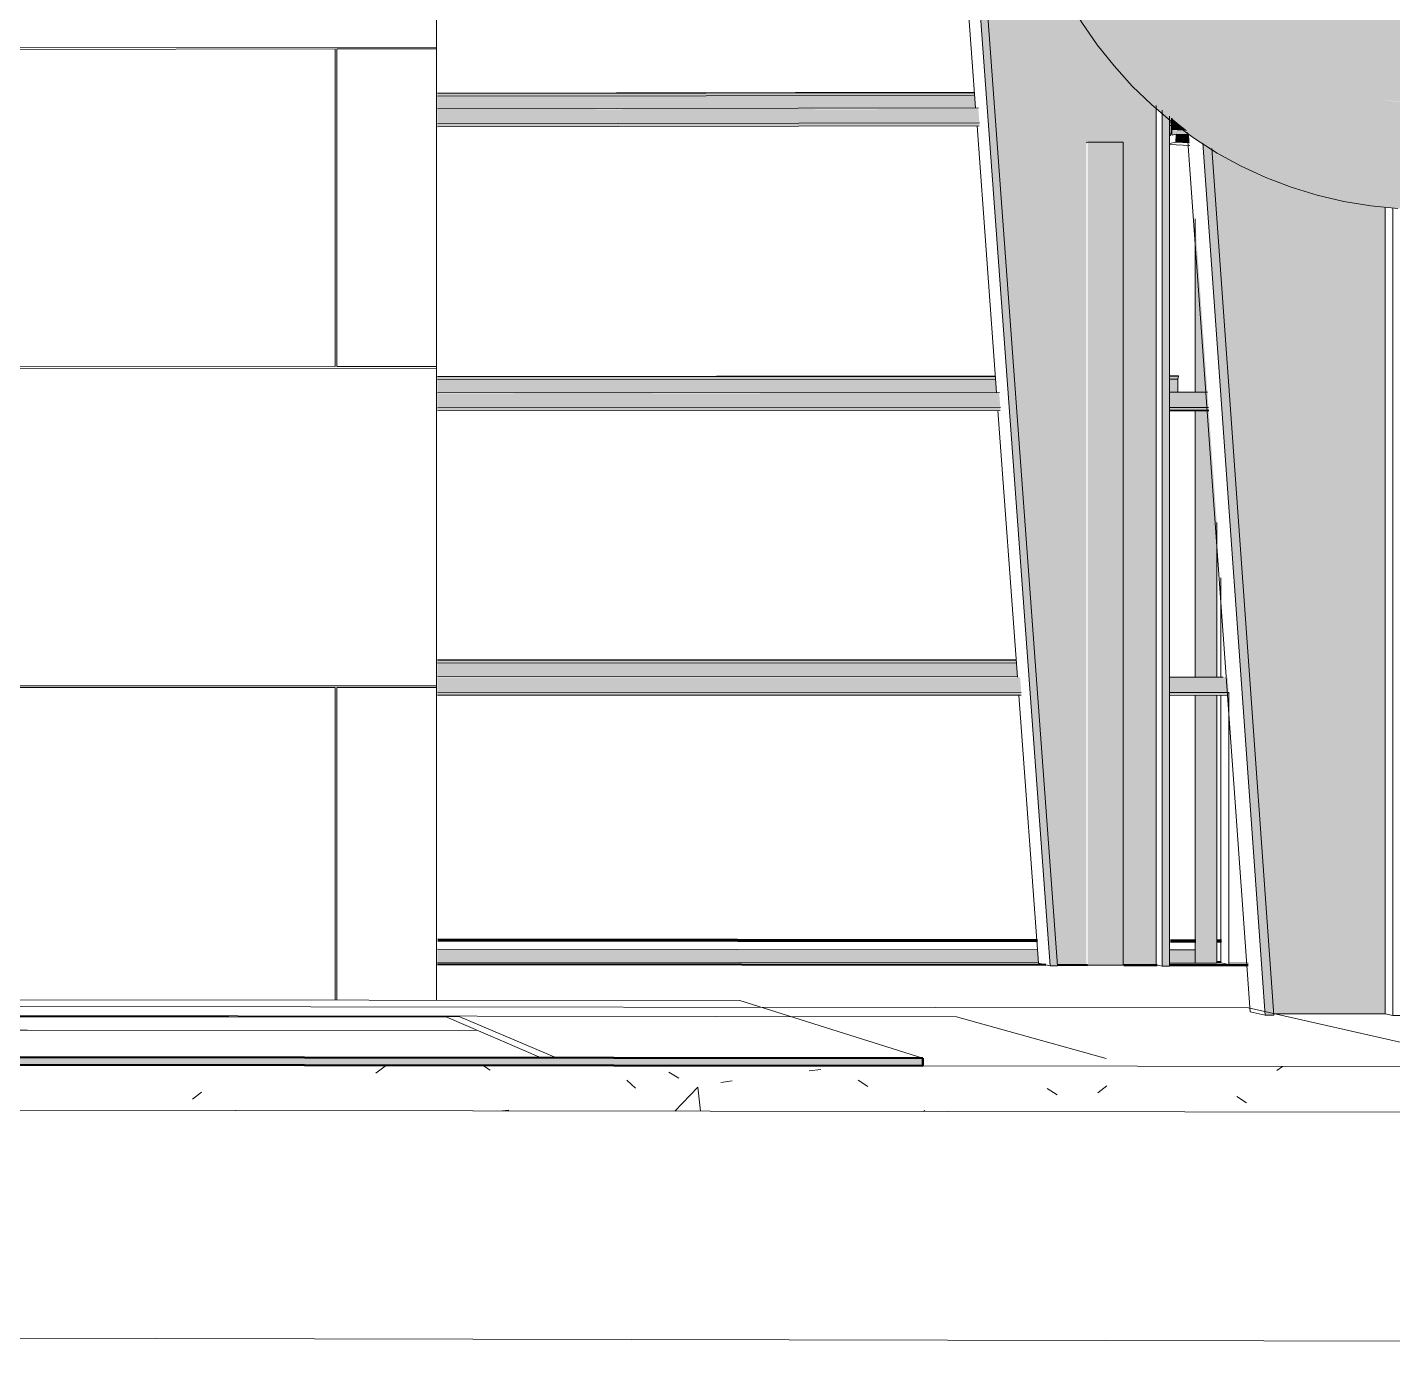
# Model space of a CAD drawing. Header units: inches. Extents: x 27328 to 121296, y -4075 to 4147.
# Drawn here: x 49625.5329 to 49625.6491, y 59.9372 to 60.0495 of the extents above; entities that cross this region are included whole.
import ezdxf

# ---------------------------------------------------------------- set-up
doc = ezdxf.new("R2010")
doc.units = ezdxf.units.IN
doc.header["$MEASUREMENT"] = 0
doc.linetypes.add('Dash 1_16_', pattern=[0.125, 0.0625, -0.0625])
doc.linetypes.add('Hidden', pattern=[0.28125, 0.1875, -0.09375])
for name, color, linetype, lineweight in [('A-FLOR', 192, 'Continuous', 9), ('A-FLOR-CLRS', 90, 'Dash 1_16_', 9), ('A-FLOR-OTLN', 90, 'Continuous', 9), ('A-GLAZ-CWMG', 51, 'Continuous', 9), ('A-PROP-SBCK', 71, 'Hidden', 15), ('A-WALL', 113, 'Continuous', 9), ('A-WALL-PATT', 111, 'Continuous', 9), ('C-BLDG-PADS', 91, 'Continuous', 9), ('C-TOPO', 7, 'Continuous', 9), ('L-SITE-WALL', 31, 'Continuous', 9), ('M-HVAC-DUCT', 70, 'Continuous', 9), ('S-BEAM', 12, 'Continuous', 9), ('S-COLS', 52, 'Continuous', 9)]:
    doc.layers.add(name, color=color, linetype=linetype, lineweight=lineweight)

# ---------------------------------------------------------------- blocks, each defined once
blk = doc.blocks.new('FP_204-mezzanine - perspective')
at = {"layer": 'C-BLDG-PADS'}
for p, q in [((23035.92691, 59.96059), (23035.92769, 59.96119)), ((23035.93598, 59.96126), (23035.93662, 59.96086)), ((23035.95184, 59.96069), (23035.95268, 59.96016)), ((23035.96377, 59.96078), (23035.96476, 59.9609)), ((23036.00355, 59.96082), (23036.00402, 59.96117)), ((23035.94825, 59.95999), (23035.94898, 59.95932)), ((23035.95234, 59.95737), (23035.95429, 59.95939)), ((23035.95453, 59.95736), (23035.95429, 59.95939)), ((23035.95624, 59.9598), (23035.95722, 59.95993)), ((23035.96792, 59.95999), (23035.96876, 59.95946)), ((23035.9883, 59.95891), (23035.98909, 59.95952)), ((23035.91131, 59.95837), (23035.91209, 59.95897)), ((23035.98401, 59.9593), (23035.98485, 59.95876)), ((23036.00012, 59.9586), (23036.00096, 59.95806)), ((23035.93765, 59.95739), (23035.93822, 59.95746)), ((23035.97349, 59.95734), (23035.97361, 59.95743))]:
    blk.add_line(p, q, dxfattribs=at)
blk = doc.blocks.new('FP_209-mezzanine - perspective')
at = {"layer": 'A-WALL-PATT'}
blk.add_line((23035.99945, 59.96997), (23036.00109, 59.96996), dxfattribs=at)
blk = doc.blocks.new('FP_254-mezzanine - perspective')
at = {"layer": 'A-WALL-PATT'}
for p, q in [((23035.93207, 60.04785), (23035.89637, 60.04779)), ((23035.92345, 60.0477), (23035.89637, 60.04765)), ((23035.92345, 60.0477), (23035.92345, 60.02068)), ((23035.93207, 60.04771), (23035.92359, 60.0477)), ((23035.92359, 60.02068), (23035.92359, 60.0477)), ((23035.92345, 60.02068), (23035.89637, 60.02066)), ((23035.93207, 60.02055), (23035.89637, 60.02052)), ((23035.93207, 60.02069), (23035.92359, 60.02068)), ((23035.93207, 59.99353), (23035.89637, 59.99353)), ((23035.92345, 59.99339), (23035.89637, 59.99339)), ((23035.92345, 59.99339), (23035.92345, 59.96679)), ((23035.92359, 59.96679), (23035.92359, 59.99339)), ((23035.93207, 59.99339), (23035.92359, 59.99339))]:
    blk.add_line(p, q, dxfattribs=at)

msp = doc.modelspace()

# ---------------------------------------------------------------- hatches: boundary and pattern name
at = {"layer": 'A-FLOR', "lineweight": 13}
msp.add_hatch(color=256, dxfattribs=at).paths.add_polyline_path([(49625.6091, 59.96121), (49625.6091, 59.96186), (49624.89183, 59.96279), (49624.89183, 59.96216), (49625.57851, 59.96125)], flags=0)
at = {"layer": 'A-GLAZ-CWMG', "lineweight": 5}
h = msp.add_hatch(color=256, dxfattribs=at)
h.paths.add_polyline_path([(49625.63411, 59.96996), (49625.63411, 59.99272), (49625.63228, 59.99269), (49625.63228, 59.96996)], flags=0)
h.paths.add_polyline_path([(49625.63411, 59.99427), (49625.63411, 60.00741), (49625.63343, 60.01692), (49625.63228, 60.01691), (49625.63228, 59.99427)], flags=0)
h.paths.add_polyline_path([(49625.63228, 60.01849), (49625.63331, 60.01851), (49625.63228, 60.03295), (49625.63228, 60.0185)], flags=0)
h = msp.add_hatch(color=256, dxfattribs=at)
h.paths.add_polyline_path([(49625.63239, 59.96996), (49625.63239, 59.99272), (49625.6323, 59.99269), (49625.6323, 59.96996)], flags=0)
h.paths.add_polyline_path([(49625.63239, 59.99427), (49625.63239, 60.01692), (49625.6323, 60.01691), (49625.6323, 59.99427)], flags=0)
h.paths.add_polyline_path([(49625.6323, 60.01849), (49625.63239, 60.01851), (49625.63239, 60.03143), (49625.6323, 60.03276), (49625.6323, 60.0185)], flags=0)
h = msp.add_hatch(color=256, dxfattribs=at)
h.paths.add_polyline_path([(49625.63228, 59.96996), (49625.63228, 59.97108), (49625.6301, 59.97108), (49625.6301, 59.96996), (49625.63116, 59.96996)], flags=0)
h.paths.add_polyline_path([(49625.61894, 59.96997), (49625.61886, 59.97109), (49625.56783, 59.97114), (49625.56783, 59.97002), (49625.61881, 59.96997)], flags=0)
h = msp.add_hatch(color=256, dxfattribs=at)
h.paths.add_polyline_path([(49625.63226, 59.97096), (49625.63226, 59.97105), (49625.6301, 59.97106), (49625.6301, 59.97096), (49625.63116, 59.97096)], flags=0)
h.paths.add_polyline_path([(49625.61887, 59.97097), (49625.61886, 59.97107), (49625.56783, 59.97112), (49625.56783, 59.97102), (49625.61503, 59.97098)], flags=0)
at = {"layer": 'M-HVAC-DUCT', "lineweight": 5}
for points in [[(49625.65186, 60.03404), (49625.65206, 60.03421), (49625.65226, 60.03464), (49625.65244, 60.03532), (49625.65261, 60.03621), (49625.65277, 60.03743), (49625.65288, 60.03857), (49625.65301, 60.0412), (49625.65302, 60.04142), (49625.65304, 60.04293), (49625.65031, 60.04306), (49625.64761, 60.04349), (49625.64498, 60.04418), (49625.64243, 60.04515), (49625.64, 60.04638), (49625.63749, 60.04803), (49625.63546, 60.04969), (49625.63366, 60.05147), (49625.63194, 60.05357), (49625.63046, 60.05585), (49625.62922, 60.05826), (49625.62824, 60.06079), (49625.62754, 60.0634), (49625.62711, 60.06608), (49625.62697, 60.06879), (49625.62394, 60.06875), (49625.62117, 60.06866), (49625.61898, 60.06852), (49625.61765, 60.06836), (49625.61736, 60.06828), (49625.61751, 60.06512), (49625.61795, 60.06198), (49625.61868, 60.0589), (49625.61969, 60.0559), (49625.62097, 60.05301), (49625.62252, 60.05024), (49625.62432, 60.04763), (49625.62658, 60.04497), (49625.62861, 60.04296), (49625.63106, 60.04094), (49625.63369, 60.03916), (49625.63647, 60.03762), (49625.63968, 60.03625), (49625.64241, 60.03534), (49625.64551, 60.03462), (49625.64867, 60.03418), (49625.65059, 60.0341)], [(49625.65304, 60.04293), (49625.65298, 60.04544), (49625.65296, 60.04593), (49625.65287, 60.04727), (49625.65271, 60.04877), (49625.65256, 60.04969), (49625.65242, 60.0503), (49625.65221, 60.05088), (49625.65206, 60.05113), (49625.65175, 60.05121), (49625.6496, 60.05134), (49625.64735, 60.05179), (49625.64554, 60.0524), (49625.64404, 60.05309), (49625.64254, 60.05394), (49625.64167, 60.05454), (49625.64058, 60.05539), (49625.63926, 60.05664), (49625.63868, 60.0573), (49625.6375, 60.05892), (49625.6364, 60.06077), (49625.6363, 60.06097), (49625.63556, 60.06284), (49625.63506, 60.06469), (49625.63475, 60.06606), (49625.63465, 60.0684), (49625.63444, 60.06848), (49625.63368, 60.06859), (49625.63231, 60.06869), (49625.62988, 60.06877), (49625.62697, 60.06879), (49625.62711, 60.06608), (49625.62754, 60.0634), (49625.62824, 60.06079), (49625.62922, 60.05826), (49625.63046, 60.05585), (49625.63194, 60.05357), (49625.63366, 60.05147), (49625.63559, 60.04956), (49625.63771, 60.04785), (49625.64, 60.04638), (49625.64243, 60.04515), (49625.64498, 60.04418), (49625.64761, 60.04349), (49625.65059, 60.04305), (49625.65277, 60.04294)]]:
    msp.add_hatch(color=256, dxfattribs=at).paths.add_polyline_path(points, flags=0)
h = msp.add_hatch(color=256, dxfattribs=at)
h.paths.add_polyline_path([(49625.63939, 60.03634), (49625.63647, 60.03762), (49625.63787, 60.03695)], flags=0)
h.paths.add_polyline_path([(49625.63369, 60.03916), (49625.63106, 60.04094), (49625.63229, 60.04002)], flags=0)
h.paths.add_polyline_path([(49625.61751, 60.06512), (49625.61736, 60.06828), (49625.61733, 60.06819)], flags=0)
h.paths.add_polyline_path([(49625.62252, 60.05024), (49625.62097, 60.05301), (49625.61969, 60.0559), (49625.61868, 60.0589), (49625.61795, 60.06198), (49625.61821, 60.06053), (49625.61907, 60.05743), (49625.62022, 60.05452), (49625.62163, 60.05166), (49625.62222, 60.05073)], flags=0)
h.paths.add_polyline_path([(49625.62432, 60.04763), (49625.62252, 60.05024), (49625.62332, 60.04902)], flags=0)
h.paths.add_polyline_path([(49625.62636, 60.0452), (49625.62432, 60.04763), (49625.62523, 60.04643), (49625.62613, 60.04544)], flags=0)
h.paths.add_polyline_path([(49625.62861, 60.04296), (49625.62658, 60.04495), (49625.62738, 60.0441)], flags=0)
at = {"layer": 'S-BEAM', "lineweight": 5}
for points in [[(49625.56783, 60.0439), (49625.61351, 60.04397), (49625.61351, 60.04401), (49625.56783, 60.04394)], [(49625.56783, 60.04367), (49625.61352, 60.04376), (49625.61351, 60.04397), (49625.56783, 60.0439), (49625.56783, 60.04376)], [(49625.56783, 60.04261), (49625.6136, 60.0427), (49625.61353, 60.04374), (49625.56783, 60.04367), (49625.56783, 60.04261)], [(49625.56783, 60.04252), (49625.61383, 60.04259), (49625.61382, 60.04268), (49625.56783, 60.04258), (49625.56783, 60.04253)], [(49625.63032, 60.04037), (49625.63066, 60.04045), (49625.63174, 60.04043), (49625.63172, 60.04065), (49625.63158, 60.04075), (49625.63028, 60.04079), (49625.6303, 60.0404), (49625.63031, 60.04038)], [(49625.63158, 60.04075), (49625.63087, 60.04131), (49625.63032, 60.04177), (49625.6303, 60.0408), (49625.63127, 60.04076)], [(49625.63179, 60.03972), (49625.63174, 60.04041), (49625.63065, 60.04045), (49625.63062, 60.03977), (49625.63127, 60.03974)], [(49625.56783, 60.01835), (49625.61561, 60.01838), (49625.61559, 60.01847), (49625.56783, 60.01841), (49625.56783, 60.01835)], [(49625.56783, 60.01716), (49625.6157, 60.01719), (49625.61561, 60.01837), (49625.56783, 60.01835)], [(49625.56783, 60.01691), (49625.61568, 60.01694), (49625.6157, 60.01719), (49625.56783, 60.01716)], [(49625.61705, 59.9957), (49625.61705, 59.99574), (49625.56783, 59.99575), (49625.56783, 59.9957), (49625.61688, 59.9957)], [(49625.61707, 59.99547), (49625.61705, 59.9957), (49625.56783, 59.9957), (49625.56783, 59.99548), (49625.61687, 59.99547)], [(49625.61716, 59.99431), (49625.61707, 59.99547), (49625.56783, 59.99548), (49625.56783, 59.99432), (49625.61368, 59.99431)], [(49625.61716, 59.99427), (49625.61716, 59.99431), (49625.56783, 59.99429), (49625.56783, 59.99428), (49625.61696, 59.99427)], [(49625.61739, 59.99416), (49625.61737, 59.99426), (49625.56783, 59.99425), (49625.56783, 59.99417), (49625.61368, 59.99416)], [(49625.61748, 59.99297), (49625.61739, 59.99416), (49625.56783, 59.99417), (49625.56783, 59.99299), (49625.61368, 59.99298)], [(49625.61746, 59.99273), (49625.61748, 59.99297), (49625.56783, 59.99299), (49625.56783, 59.99275), (49625.61368, 59.99273)]]:
    msp.add_hatch(color=256, dxfattribs=at).paths.add_polyline_path(points, flags=0)
h = msp.add_hatch(color=256, dxfattribs=at)
h.paths.add_polyline_path([(49625.56783, 60.04133), (49625.61392, 60.0414), (49625.61383, 60.04258), (49625.56783, 60.04252)], flags=0)
h.paths.add_polyline_path([(49625.6301, 60.04142), (49625.63026, 60.04142), (49625.63028, 60.04181), (49625.6301, 60.04196)], flags=0)
h = msp.add_hatch(color=256, dxfattribs=at)
h.paths.add_polyline_path([(49625.56783, 60.04108), (49625.61391, 60.04115), (49625.61392, 60.0414), (49625.56783, 60.04133)], flags=0)
h.paths.add_polyline_path([(49625.6301, 60.04117), (49625.63025, 60.04117), (49625.63023, 60.04142), (49625.6301, 60.04142), (49625.6301, 60.04124)], flags=0)
h = msp.add_hatch(color=256, dxfattribs=at)
h.paths.add_polyline_path([(49625.56783, 60.0198), (49625.61528, 60.01984), (49625.61528, 60.01988), (49625.56783, 60.01984)], flags=0)
h.paths.add_polyline_path([(49625.6301, 60.01985), (49625.63085, 60.01985), (49625.63084, 60.01989), (49625.6301, 60.01989)], flags=0)
h = msp.add_hatch(color=256, dxfattribs=at)
h.paths.add_polyline_path([(49625.56783, 60.01957), (49625.6153, 60.01962), (49625.61528, 60.01984), (49625.56783, 60.0198), (49625.56783, 60.01962)], flags=0)
h.paths.add_polyline_path([(49625.6301, 60.01962), (49625.63081, 60.01962), (49625.63081, 60.01985), (49625.6301, 60.01985), (49625.6301, 60.01962)], flags=0)
h = msp.add_hatch(color=256, dxfattribs=at)
h.paths.add_polyline_path([(49625.56783, 60.01844), (49625.61538, 60.01848), (49625.6153, 60.01961), (49625.56783, 60.01957), (49625.56783, 60.01845)], flags=0)
h.paths.add_polyline_path([(49625.6301, 60.01849), (49625.63081, 60.01851), (49625.63081, 60.01962), (49625.6301, 60.01962), (49625.6301, 60.0185)], flags=0)
h = msp.add_hatch(color=256, dxfattribs=at)
h.paths.add_polyline_path([(49625.6301, 60.0184), (49625.63332, 60.0184), (49625.63331, 60.01849), (49625.6301, 60.01848), (49625.6301, 60.01845)], flags=0)
h.paths.add_polyline_path([(49625.79593, 60.0185), (49625.80939, 60.01852), (49625.80939, 60.0186), (49625.79593, 60.01858), (49625.79593, 60.01851)], flags=0)
h = msp.add_hatch(color=256, dxfattribs=at)
h.paths.add_polyline_path([(49625.6301, 60.01721), (49625.6334, 60.01721), (49625.63332, 60.0184), (49625.6301, 60.0184)], flags=0)
h.paths.add_polyline_path([(49625.79593, 60.01731), (49625.80939, 60.01731), (49625.80939, 60.01851), (49625.79593, 60.0185)], flags=0)
h = msp.add_hatch(color=256, dxfattribs=at)
h.paths.add_polyline_path([(49625.6301, 60.01696), (49625.63342, 60.01696), (49625.6334, 60.01721), (49625.6301, 60.01721)], flags=0)
h.paths.add_polyline_path([(49625.79593, 60.01706), (49625.80939, 60.01707), (49625.80939, 60.01731), (49625.79593, 60.01731)], flags=0)
h = msp.add_hatch(color=256, dxfattribs=at)
h.paths.add_polyline_path([(49625.6301, 60.01691), (49625.63343, 60.01692), (49625.63342, 60.01696), (49625.6301, 60.01695)], flags=0)
h.paths.add_polyline_path([(49625.79594, 60.01701), (49625.80939, 60.01702), (49625.80939, 60.01706), (49625.79594, 60.01705)], flags=0)
h = msp.add_hatch(color=256, dxfattribs=at)
h.paths.add_polyline_path([(49625.80939, 59.99412), (49625.80939, 59.99421), (49625.79593, 59.9942), (49625.79593, 59.99412)], flags=0)
h.paths.add_polyline_path([(49625.63505, 59.99415), (49625.63504, 59.99425), (49625.6301, 59.99424), (49625.6301, 59.99416), (49625.63116, 59.99415)], flags=0)
h = msp.add_hatch(color=256, dxfattribs=at)
h.paths.add_polyline_path([(49625.80939, 59.99292), (49625.80939, 59.99412), (49625.79593, 59.99412), (49625.79593, 59.99293)], flags=0)
h.paths.add_polyline_path([(49625.63509, 59.99296), (49625.63509, 59.99353), (49625.63505, 59.99415), (49625.6301, 59.99416), (49625.6301, 59.99297), (49625.63116, 59.99297)], flags=0)
h = msp.add_hatch(color=256, dxfattribs=at)
h.paths.add_polyline_path([(49625.80939, 59.99268), (49625.80939, 59.99292), (49625.79593, 59.99293), (49625.79593, 59.99268)], flags=0)
h.paths.add_polyline_path([(49625.63506, 59.99272), (49625.63509, 59.99296), (49625.6301, 59.99297), (49625.6301, 59.99273), (49625.63116, 59.99272)], flags=0)
at = {"layer": 'S-COLS', "lineweight": 5}
h = msp.add_hatch(color=256, dxfattribs=at)
h.paths.add_polyline_path([(49625.64843, 59.96564), (49625.64841, 60.03424), (49625.64534, 60.03469), (49625.64249, 60.03535), (49625.63895, 60.03656), (49625.63781, 60.03703), (49625.63645, 60.03769), (49625.63492, 60.0385), (49625.63369, 60.03922), (49625.63895, 59.96565), (49625.63976, 59.96565)], flags=0)
h.paths.add_polyline_path([(49625.64843, 60.06008), (49625.64843, 60.15302), (49625.64187, 60.15325), (49625.62643, 60.14075), (49625.62666, 60.13758), (49625.62809, 60.139), (49625.62939, 60.13991), (49625.63094, 60.14061), (49625.63237, 60.141), (49625.63415, 60.14113), (49625.63559, 60.141), (49625.63707, 60.14061), (49625.63851, 60.13995), (49625.63995, 60.13892), (49625.64098, 60.13787), (49625.64185, 60.13665), (49625.64252, 60.13522), (49625.64293, 60.13369), (49625.64307, 60.13212), (49625.6429, 60.13042), (49625.64252, 60.12902), (49625.64185, 60.12758), (49625.64088, 60.12622), (49625.63976, 60.12512), (49625.63636, 60.12228), (49625.6363, 60.12193), (49625.63589, 60.11944), (49625.63585, 60.11898), (49625.63614, 60.11873), (49625.63841, 60.11662), (49625.64023, 60.11467), (49625.6422, 60.112), (49625.64375, 60.1095), (49625.64499, 60.10701), (49625.64618, 60.1037), (49625.64689, 60.1013), (49625.64735, 60.09861), (49625.64759, 60.09644), (49625.64773, 60.09392), (49625.64774, 60.06439), (49625.64786, 60.06235), (49625.64832, 60.06048)], flags=0)
h = msp.add_hatch(color=256, dxfattribs=at)
h.paths.add_polyline_path([(49625.63895, 59.96552), (49625.63368, 60.03922), (49625.63293, 60.03969), (49625.63823, 59.96552)], flags=0)
h.paths.add_polyline_path([(49625.62598, 60.13691), (49625.62665, 60.13761), (49625.62642, 60.14086), (49625.62574, 60.1403), (49625.62591, 60.13787)], flags=0)
h = msp.add_hatch(color=256, dxfattribs=at)
h.paths.add_polyline_path([(49625.62896, 59.96981), (49625.62896, 60.04289), (49625.62872, 60.0431), (49625.62741, 60.04434), (49625.62534, 60.04661), (49625.62352, 60.04907), (49625.62183, 60.05172), (49625.62036, 60.05472), (49625.61927, 60.05749), (49625.61838, 60.06076), (49625.61805, 60.06273), (49625.6177, 60.06519), (49625.61753, 60.06867), (49625.61753, 60.09587), (49625.61131, 60.09585), (49625.62058, 59.96982), (49625.62301, 59.96981), (49625.62301, 60.03972), (49625.62326, 60.03976), (49625.62616, 60.03976), (49625.62616, 59.96981)], flags=0)
h.paths.add_polyline_path([(49625.61077, 60.10314), (49625.61755, 60.10317), (49625.61762, 60.10582), (49625.61773, 60.10988), (49625.61728, 60.10998), (49625.61449, 60.1101), (49625.61026, 60.11007), (49625.61077, 60.1032)], flags=0)
h.paths.add_polyline_path([(49625.6194, 60.12605), (49625.61959, 60.12696), (49625.61862, 60.12615), (49625.61938, 60.12606)], flags=0)
h = msp.add_hatch(color=256, dxfattribs=at)
h.paths.add_polyline_path([(49625.62057, 59.96971), (49625.61131, 60.09585), (49625.61067, 60.09584), (49625.61994, 59.96971)], flags=0)
h.paths.add_polyline_path([(49625.61013, 60.10314), (49625.61077, 60.10314), (49625.61026, 60.11008), (49625.60963, 60.11007), (49625.61013, 60.1032)], flags=0)
for points in [[(49625.63009, 59.9697), (49625.63009, 60.04196), (49625.62946, 60.04248), (49625.62946, 59.9697)], [(49625.62338, 59.96978), (49625.62338, 60.03976), (49625.62312, 60.03976), (49625.62312, 59.96979), (49625.62326, 59.96979)], [(49625.62595, 59.96978), (49625.62595, 60.03977), (49625.62338, 60.03976), (49625.62338, 59.96978)], [(49625.62595, 59.96978), (49625.62616, 59.96979), (49625.62614, 60.03976), (49625.62595, 60.03977), (49625.62595, 59.97748)]]:
    msp.add_hatch(color=256, dxfattribs=at).paths.add_polyline_path(points, flags=0)

# ---------------------------------------------------------------- linework, layer by layer
at = {"layer": 'A-FLOR', "lineweight": 13}
for p, q in [((49625.59355, 59.96676), (49625.50738, 59.96685)), ((49625.6091, 59.96186), (49625.59355, 59.96676))]:
    msp.add_line(p, q, dxfattribs=at)
at = {"layer": 'A-FLOR', "lineweight": 50}
for p, q in [((49625.6091, 59.96186), (49624.89183, 59.96279)), ((49624.89183, 59.96216), (49625.6091, 59.96121)), ((49625.6091, 59.96121), (49625.6091, 59.96186))]:
    msp.add_line(p, q, dxfattribs=at)
at = {"layer": 'A-FLOR-CLRS', "linetype": 'Continuous'}
for p, q in [((49625.63682, 59.96615), (49624.96884, 59.96691)), ((49625.61198, 59.96539), (49624.94577, 59.96617)), ((49625.6247, 59.96184), (49625.61198, 59.96539)), ((49625.65595, 59.9618), (49625.63682, 59.96615))]:
    msp.add_line(p, q, dxfattribs=at)
at = {"layer": 'A-FLOR-OTLN'}
for p, q in [((49624.98561, 59.96607), (49625.56972, 59.96538)), ((49624.98626, 59.96604), (49625.56862, 59.96535)), ((49625.57665, 59.9619), (49625.56862, 59.96535)), ((49625.57795, 59.9619), (49625.56972, 59.96538)), ((49625.53297, 59.96426), (49625.57127, 59.96421))]:
    msp.add_line(p, q, dxfattribs=at)
msp.add_polyline3d([(49625.53117, 59.96426, 0), (49625.53297, 59.96426, 0)], dxfattribs=at)
at = {"layer": 'A-GLAZ-CWMG'}
for p, q in [((49625.63226, 60.03325), (49625.63226, 60.01849)), ((49625.63228, 60.03295), (49625.63228, 60.01849)), ((49625.63226, 60.01692), (49625.63226, 59.99425)), ((49625.63228, 60.01692), (49625.63228, 59.99425)), ((49625.63411, 59.99425), (49625.63411, 60.00741)), ((49625.63226, 59.99272), (49625.63226, 59.97108)), ((49625.63228, 59.99272), (49625.63228, 59.96996)), ((49625.63411, 59.96996), (49625.63411, 59.99272)), ((49625.61886, 59.97109), (49625.56783, 59.97114)), ((49625.63228, 59.97108), (49625.6301, 59.97108)), ((49625.63226, 59.97109), (49625.63228, 59.97108)), ((49625.63228, 59.97108), (49625.63228, 59.96996)), ((49625.56783, 59.97002), (49625.61894, 59.96997)), ((49625.6301, 59.96996), (49625.63228, 59.96996)), ((49625.63411, 59.96996), (49625.63228, 59.96996))]:
    msp.add_line(p, q, dxfattribs=at)
at = {"layer": 'A-PROP-SBCK', "linetype": 'Continuous', "lineweight": 50}
for p, q in [((49625.56783, 59.96985), (49625.61956, 59.9698)), ((49625.63411, 59.97003), (49625.63444, 59.97002)), ((49625.62057, 59.9698), (49625.6231, 59.96979)), ((49625.62619, 59.96979), (49625.62905, 59.96979)), ((49625.63009, 59.96979), (49625.63679, 59.96978))]:
    msp.add_line(p, q, dxfattribs=at)
at = {"layer": 'A-WALL', "lineweight": 13}
msp.add_line((49625.56775, 59.96678), (49625.56775, 60.09333), dxfattribs=at)
at = {"layer": 'C-BLDG-PADS'}
msp.add_line((49625.63444, 59.97), (49625.63411, 59.97), dxfattribs=at)
at = {"layer": 'C-BLDG-PADS', "lineweight": 13}
for p, q in [((49625.95963, 59.96075), (49624.88835, 59.96216)), ((49624.88835, 59.95838), (49625.95963, 59.95683))]:
    msp.add_line(p, q, dxfattribs=at)
at = {"layer": 'C-TOPO'}
for p, q in [((49625.56787, 59.9719), (49625.61886, 59.97185)), ((49625.63016, 59.97184), (49625.63232, 59.97184)), ((49625.63417, 59.97184), (49625.6345, 59.97184)), ((49625.63444, 59.97), (49625.63411, 59.97)), ((49625.63444, 59.97), (49625.63411, 59.97)), ((49625.78529, 59.95708), (49624.88835, 59.95837)), ((49625.9594, 59.93716), (49624.88863, 59.93942))]:
    msp.add_line(p, q, dxfattribs=at)
at = {"layer": 'C-TOPO', "lineweight": 70}
for p, q in [((49625.61886, 59.97184), (49625.56787, 59.97189)), ((49625.63232, 59.97183), (49625.63016, 59.97183)), ((49625.6345, 59.97183), (49625.63417, 59.97183))]:
    msp.add_line(p, q, dxfattribs=at)
at = {"layer": 'L-SITE-WALL', "lineweight": 13}
for p, q in [((49625.63444, 59.99427), (49625.63444, 60.00271)), ((49625.63444, 59.96998), (49625.63444, 59.99272)), ((49625.63513, 59.99299), (49625.63513, 59.96984)), ((49625.63513, 59.96984), (49625.63444, 59.96998)), ((49625.63513, 59.96984), (49625.63679, 59.96984))]:
    msp.add_line(p, q, dxfattribs=at)
at = {"layer": 'M-HVAC-DUCT'}
msp.add_polyline3d([(49625.6495, 60.03411, 0), (49625.6472, 60.03434, 0), (49625.64491, 60.03472, 0), (49625.64266, 60.03525, 0), (49625.64044, 60.03593, 0), (49625.63828, 60.03676, 0), (49625.63618, 60.03773, 0), (49625.63415, 60.03883, 0), (49625.6322, 60.04007, 0), (49625.63034, 60.04144, 0), (49625.62858, 60.04293, 0), (49625.62692, 60.04453, 0), (49625.62537, 60.04624, 0), (49625.62394, 60.04804, 0), (49625.62264, 60.04994, 0), (49625.62147, 60.05193, 0), (49625.62043, 60.05398, 0), (49625.61954, 60.05611, 0), (49625.61879, 60.05828, 0), (49625.6182, 60.06051, 0), (49625.61775, 60.06276, 0), (49625.61746, 60.06505, 0), (49625.61732, 60.06734, 0), (49625.61731, 60.06822, 0)], dxfattribs=at)
at = {"layer": 'S-BEAM'}
for p, q in [((49625.61351, 60.04401), (49625.56783, 60.04394)), ((49625.61351, 60.04397), (49625.56783, 60.0439)), ((49625.61353, 60.04374), (49625.56783, 60.04367)), ((49625.56783, 60.04261), (49625.61384, 60.04268)), ((49625.56783, 60.04133), (49625.61392, 60.0414)), ((49625.61391, 60.04115), (49625.56783, 60.04108)), ((49625.6301, 60.04142), (49625.63026, 60.04142)), ((49625.63025, 60.04117), (49625.6301, 60.04117)), ((49625.63027, 60.04181), (49625.63023, 60.04079)), ((49625.63028, 60.0408), (49625.63032, 60.04177)), ((49625.63015, 60.04033), (49625.63009, 60.04031)), ((49625.63009, 60.03964), (49625.63062, 60.03977)), ((49625.63181, 60.03948), (49625.63009, 60.03955)), ((49625.63065, 60.04045), (49625.63032, 60.04037)), ((49625.63032, 60.04037), (49625.63032, 60.04037)), ((49625.63062, 60.03977), (49625.63065, 60.04045)), ((49625.63179, 60.03972), (49625.63062, 60.03977)), ((49625.63065, 60.04045), (49625.63174, 60.04041)), ((49625.61528, 60.01988), (49625.56783, 60.01984)), ((49625.61528, 60.01984), (49625.56783, 60.0198)), ((49625.63084, 60.01989), (49625.6301, 60.01989)), ((49625.63085, 60.01985), (49625.6301, 60.01985)), ((49625.63085, 60.01985), (49625.63081, 60.01962)), ((49625.63084, 60.01989), (49625.63085, 60.01985)), ((49625.6153, 60.01961), (49625.56783, 60.01957)), ((49625.63081, 60.01962), (49625.6301, 60.01962)), ((49625.63081, 60.01962), (49625.63081, 60.01849)), ((49625.56783, 60.01844), (49625.61562, 60.01847)), ((49625.6301, 60.01849), (49625.63331, 60.01849)), ((49625.56783, 60.01716), (49625.6157, 60.01719)), ((49625.61568, 60.01694), (49625.56783, 60.01691)), ((49625.6301, 60.01721), (49625.6334, 60.01721)), ((49625.63342, 60.01696), (49625.6301, 60.01696)), ((49625.63125, 60.01695), (49625.6301, 60.01695)), ((49625.63343, 60.01692), (49625.6301, 60.01691)), ((49625.61705, 59.99574), (49625.56783, 59.99575)), ((49625.61705, 59.9957), (49625.56783, 59.9957)), ((49625.61707, 59.99547), (49625.56783, 59.99548)), ((49625.61716, 59.99431), (49625.56783, 59.99432)), ((49625.6301, 59.99427), (49625.63464, 59.99427)), ((49625.56783, 59.99299), (49625.61748, 59.99297)), ((49625.61746, 59.99273), (49625.56783, 59.99275)), ((49625.6301, 59.99297), (49625.63509, 59.99296)), ((49625.63506, 59.99272), (49625.6301, 59.99273))]:
    msp.add_line(p, q, dxfattribs=at)
for points in [[(49625.63023, 60.04079, 0), (49625.63022, 60.04068, 0), (49625.63021, 60.04057, 0), (49625.6302, 60.04047, 0), (49625.63018, 60.0404, 0), (49625.63017, 60.04035, 0), (49625.63015, 60.04033, 0)], [(49625.63031, 60.04038, 0), (49625.63029, 60.04042, 0), (49625.63028, 60.04049, 0), (49625.63028, 60.04058, 0), (49625.63028, 60.04069, 0), (49625.63028, 60.0408, 0)]]:
    msp.add_polyline3d(points, dxfattribs=at)
at = {"layer": 'S-COLS'}
for p, q in [((49625.61994, 59.96971), (49625.61067, 60.09584)), ((49625.61131, 60.09585), (49625.62057, 59.96971)), ((49625.6136, 60.04268), (49625.61194, 60.06535)), ((49625.62896, 60.04289), (49625.62896, 59.96981)), ((49625.62946, 60.04248), (49625.62946, 59.9697)), ((49625.63009, 59.9697), (49625.63009, 60.04196)), ((49625.61538, 60.01847), (49625.61372, 60.04115)), ((49625.62312, 60.03976), (49625.62301, 60.03972)), ((49625.62595, 60.03977), (49625.62338, 60.03976)), ((49625.62616, 60.03976), (49625.62616, 59.96979)), ((49625.63694, 59.96581), (49625.6316, 60.04062)), ((49625.63823, 59.96552), (49625.63293, 60.03969)), ((49625.63368, 60.03922), (49625.63895, 59.96552)), ((49625.64843, 60.03424), (49625.64843, 59.96564)), ((49625.64907, 60.03418), (49625.64907, 59.9655)), ((49625.61716, 59.99427), (49625.61549, 60.01694)), ((49625.61895, 59.96994), (49625.61727, 59.99273)), ((49625.61994, 59.96971), (49625.61895, 59.96994)), ((49625.62057, 59.96971), (49625.61994, 59.96971)), ((49625.62301, 59.96981), (49625.62057, 59.96982)), ((49625.62312, 59.96979), (49625.62301, 59.96981)), ((49625.62595, 59.96978), (49625.62338, 59.96978)), ((49625.62896, 59.96981), (49625.62616, 59.96981)), ((49625.62946, 59.9697), (49625.62896, 59.96981)), ((49625.62946, 59.9697), (49625.63009, 59.9697)), ((49625.63823, 59.96552), (49625.63694, 59.96581)), ((49625.63895, 59.96552), (49625.63823, 59.96552)), ((49625.64843, 59.96564), (49625.63894, 59.96565)), ((49625.64907, 59.9655), (49625.64843, 59.96564)), ((49625.64907, 59.9655), (49625.64979, 59.9655))]:
    msp.add_line(p, q, dxfattribs=at)
for points in [[(49625.62338, 60.03976, 0), (49625.62326, 60.03976, 0), (49625.62317, 60.03976, 0), (49625.62312, 60.03976, 0)], [(49625.62616, 60.03976, 0), (49625.62614, 60.03976, 0), (49625.62607, 60.03977, 0), (49625.62595, 60.03977, 0)], [(49625.62338, 59.96978, 0), (49625.62326, 59.96979, 0), (49625.62317, 59.96979, 0), (49625.62312, 59.96979, 0)], [(49625.62616, 59.96979, 0), (49625.62614, 59.96978, 0), (49625.62607, 59.96978, 0), (49625.62595, 59.96978, 0)]]:
    msp.add_polyline3d(points, dxfattribs=at)

# ---------------------------------------------------------------- block references
at = {"layer": 'A-WALL'}
msp.add_blockref('FP_254-mezzanine - perspective', (26589.63568, 0), dxfattribs=at)
at = {"layer": 'C-BLDG-PADS'}
msp.add_blockref('FP_204-mezzanine - perspective', (26589.63568, 0), dxfattribs=at)
at = {"layer": 'L-SITE-WALL'}
msp.add_blockref('FP_209-mezzanine - perspective', (26589.63568, 0), dxfattribs=at)

doc.saveas('drawing.dxf')
